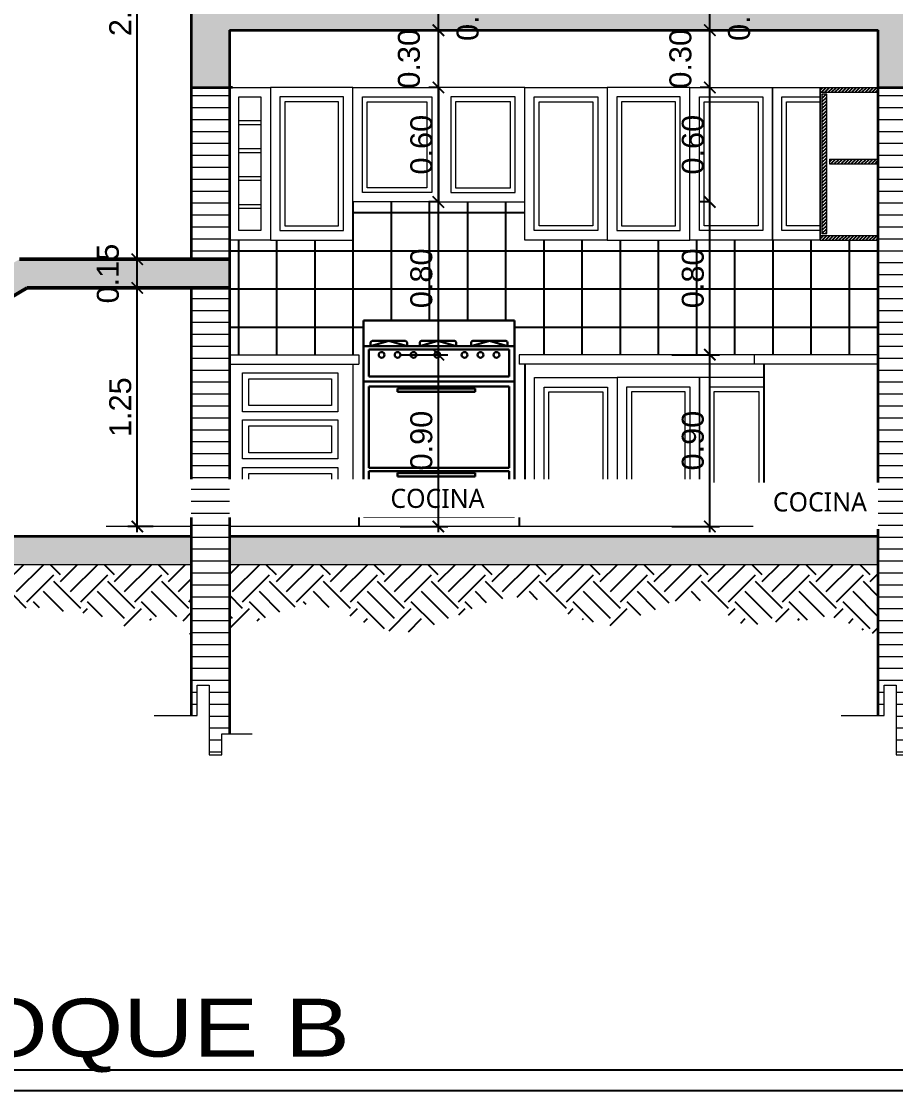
# Model space of a CAD drawing. Header units: feet. Extents: x -417 to 46, y -646 to -218.
# Drawn here: x -84.72 to -80.14, y -593.09 to -587.49 of the extents above; entities that cross this region are included whole.
import ezdxf

# ---------------------------------------------------------------- set-up
doc = ezdxf.new("R2010")
doc.units = ezdxf.units.FT
doc.header["$MEASUREMENT"] = 0
for name, color, linetype, lineweight in [('A-WALL', 4, 'Continuous', 25), ('DIM-COTAS', 1, 'Continuous', 5), ('FURN', 2, 'Continuous', 30), ('MB', 2, 'Continuous', 20), ('muros', 4, 'Continuous', 50), ('Piso', 8, 'Continuous', 9), ('PUERTA', 8, 'Continuous', 9), ('TXT', 2, 'Continuous', 9)]:
    doc.layers.add(name, color=color, linetype=linetype, lineweight=lineweight)
for name, color, linetype in [('DIM', 10, 'Continuous'), ('ESCALERAS', 2, 'Continuous'), ('RELLENO', 8, 'Continuous'), ('textos', 7, 'Continuous'), ('TEXXT', 8, 'Continuous')]:
    doc.layers.add(name, color=color, linetype=linetype)
doc.styles.add('ads', font='trebuc.ttf', dxfattribs={"height": 0.14})
doc.styles.add('DAMIAN', font='arial.ttf', dxfattribs={"height": 0.12})
doc.styles.get("Standard").update_dxf_attribs({"font": 'arial.ttf', "height": 0.115})
doc.dimstyles.new('KEILY', dxfattribs={"dimtxt": 0.115, "dimasz": 0.06, "dimexe": 0.05, "dimexo": 0.2, "dimgap": 0.03, "dimtad": 1, "dimzin": 1, "dimdsep": 46, "dimtxsty": 'Standard', "dimblk": 'ARCHTICK', "dimcen": 2.5, "dimdle": 0.03, "dimclrd": 256, "dimclre": 256, "dimclrt": 7, "dimadec": 0, "dimazin": 0, "dimtfac": 1, "dimtmove": 2, "dimatfit": 3, "dimfxl": 0.2, "dimfxlon": 1, "dimtolj": 1, "dimtzin": 1, "dimarcsym": 0})
pattern_1 = [(50, (-13.97997, -574.69289), (0.14345204, -0.01255043), [0.015, -0.165]), (355, (-13.97997, -574.69289), (-0.02775027, 0.15043843), [0.012, -0.132]), (100.45144, (-13.96802, -574.69393), (0.11570177, 0.137888), [0.01274804, -0.14022842]), (46.1842, (-13.97997, -574.65289), (0.21344827, -0.03310386), [0.0225, -0.2475]), (96.63564, (-13.96219, -574.65565), (0.1869324, 0.1948237), [0.01912207, -0.21034275]), (351.18416, (-13.97997, -574.65289), (0.1869324, 0.1948237), [0.018, -0.198]), (21, (-13.95997, -574.66289), (0.11938141, -0.08052378), [0.015, -0.165]), (326, (-13.95997, -574.66289), (0.04866307, 0.14503), [0.012, -0.132]), (71.45144, (-13.95002, -574.6696), (0.16804448, 0.06450623), [0.01274804, -0.14022842]), (37.5, (-13.97997, -574.69289), (0.00243197, 0.06657877), [0, -0.1304, 0, -0.134, 0, -0.1325]), (7.5, (-13.97997, -574.69289), (0.05261391, 0.07888234), [0, -0.0764, 0, -0.1274, 0, -0.0505]), (327.5, (-14.02457, -574.69289), (0.106764487, -0.004510974), [0, -0.05, 0, -0.156, 0, -0.207]), (317.5, (-14.04457, -574.69289), (0.11663723, 0.020021), [0, -0.065, 0, -0.1036, 0, -0.147])]
pattern_2 = [(45, (94.919792, -355.742235), (-0.00883883476, 0.00883883476), [])]
pattern_3 = [(180, (-13.97997, -574.69289), (-7e-18, -0.0625), [])]

# ---------------------------------------------------------------- blocks, each defined once
blk = doc.blocks.new('A$C22D10A13')
at = {"layer": 'FURN'}
for points in [[(0.5841, 0.6555), (0.5841, 0.6735), (0.1779, 0.6735), (0.1779, 0.6555)], [(0.5841, 0.2124), (0.5841, 0.2305), (0.1779, 0.2305), (0.1779, 0.2124)]]:
    blk.add_hatch(color=8, dxfattribs=at).paths.add_polyline_path(points)
at = {"layer": 'FURN', "color": 8}
for p, q in [((0, 0), (0, 1.03)), ((0.79, 1.03), (0, 1.03)), ((0.79, 0), (0.79, 1.03)), ((0.1312, 0.922), (0.036, 0.895)), ((0.036, 0.895), (0.036, 0.913)), ((0.045, 0.922), (0.2184, 0.922)), ((0.1312, 0.922), (0.2274, 0.895)), ((0.2274, 0.895), (0.2274, 0.913)), ((0.3893, 0.922), (0.2941, 0.895)), ((0.2941, 0.895), (0.2941, 0.913)), ((0.3031, 0.922), (0.4765, 0.922)), ((0.3893, 0.922), (0.4855, 0.895)), ((0.4855, 0.895), (0.4855, 0.913)), ((0.6588, 0.922), (0.5626, 0.895)), ((0.5626, 0.895), (0.5626, 0.913)), ((0.745, 0.922), (0.5716, 0.922)), ((0.6588, 0.922), (0.754, 0.895)), ((0.754, 0.895), (0.754, 0.913)), ((0, 0.895), (0.79, 0.895)), ((0.027, 0.7366), (0.027, 0.877)), ((0.027, 0.877), (0.763, 0.877)), ((0.763, 0.7366), (0.763, 0.877)), ((0.027, 0.7366), (0.763, 0.7366)), ((0, 0.7096), (0.79, 0.7096)), ((0.027, 0.2576), (0.027, 0.6826)), ((0.027, 0.6826), (0.763, 0.6826)), ((0.1779, 0.6735), (0.1779, 0.6555)), ((0.1779, 0.6735), (0.5841, 0.6735)), ((0.5841, 0.6735), (0.5841, 0.6555)), ((0.763, 0.2576), (0.763, 0.6826)), ((0.5841, 0.6555), (0.1779, 0.6555)), ((0.027, 0.2576), (0.763, 0.2576)), ((0.027, 0.045), (0.027, 0.2396)), ((0.027, 0.2396), (0.763, 0.2396)), ((0.1779, 0.2305), (0.1779, 0.2124)), ((0.1779, 0.2305), (0.5841, 0.2305)), ((0.5841, 0.2305), (0.5841, 0.2124)), ((0.763, 0.045), (0.763, 0.2396)), ((0.5841, 0.2124), (0.1779, 0.2124)), ((0.027, 0.045), (0.763, 0.045)), ((0, 0), (0.79, 0))]:
    blk.add_line(p, q, dxfattribs=at)
for centre in [(0.0942, 0.8489), (0.1778, 0.8489), (0.2614, 0.8489), (0.3858, 0.8489), (0.5286, 0.8489), (0.6122, 0.8489), (0.6958, 0.8489)]:
    blk.add_circle(centre, 0.0152, dxfattribs=at)
for centre, start, end in [((0.045, 0.913), 90, 180), ((0.2184, 0.913), 0, 90), ((0.3031, 0.913), 90, 180), ((0.4765, 0.913), 0, 90), ((0.5716, 0.913), 90, 180), ((0.745, 0.913), 0, 90)]:
    blk.add_arc(centre, 0.009, start, end, dxfattribs=at)
blk = doc.blocks.new('_ArchTick')
at = {"layer": 'DIM-COTAS', "color": 0, "const_width": 0.15}
blk.add_lwpolyline([(-0.5, -0.5), (0.5, 0.5)], dxfattribs=at)
blk = doc.blocks.new('*D2838')
at = {"layer": 'Defpoints', "color": 0, "transparency": 16777216}
for p in [(-83.6283, -578.5376, -0.0373), (-72.8847, -578.5376), (-73.14, -590.3376)]:
    blk.add_point(p, dxfattribs=at)
at = {"layer": 'DIM', "lineweight": -2, "transparency": 16777216}
for p, q in [((-73.0847, -578.5376), (-72.8347, -578.5376)), ((-72.8847, -590.3676), (-72.8847, -578.5076)), ((-72.94, -590.3376), (-72.8347, -590.3376))]:
    blk.add_line(p, q, dxfattribs=at)
at = {"layer": 'DIM', "lineweight": -2, "transparency": 16777216, "xscale": 0.06, "yscale": 0.06, "zscale": 0.06}
for p, rotation in [((-72.8847, -578.5376), 90), ((-72.8847, -590.3376), 270)]:
    blk.add_blockref('_ArchTick', p, dxfattribs=dict(at, rotation=rotation))
at = {"layer": 'DIM', "color": 7, "transparency": 16777216, "insert": (-72.9734, -584.4376), "char_height": 0.115, "attachment_point": 5, "rotation": 90}
blk.add_mtext('\\A1;11.80', dxfattribs=at)
blk = doc.blocks.new('*D3098')
at = {"layer": 'Defpoints', "color": 0, "transparency": 16777216}
for p in [(-84.1112, -588.8876), (-83.8283, -588.8876), (-83.8283, -590.1376)]:
    blk.add_point(p, dxfattribs=at)
at = {"layer": 'DIM', "lineweight": -2, "transparency": 16777216}
for p, q in [((-84.0283, -588.8876), (-84.1612, -588.8876)), ((-84.1112, -590.1676), (-84.1112, -588.8576)), ((-84.0283, -590.1376), (-84.1612, -590.1376))]:
    blk.add_line(p, q, dxfattribs=at)
at = {"layer": 'DIM', "lineweight": -2, "transparency": 16777216, "xscale": 0.06, "yscale": 0.06, "zscale": 0.06}
for p, rotation in [((-84.1112, -588.8876), 90), ((-84.1112, -590.1376), 270)]:
    blk.add_blockref('_ArchTick', p, dxfattribs=dict(at, rotation=rotation))
at = {"layer": 'DIM', "color": 7, "transparency": 16777216, "insert": (-84.1999, -589.5126), "char_height": 0.115, "attachment_point": 5, "rotation": 90}
blk.add_mtext('\\A1;1.25', dxfattribs=at)
blk = doc.blocks.new('*D3099')
at = {"layer": 'Defpoints', "color": 0, "transparency": 16777216}
for p in [(-84.1112, -588.7376), (-83.8283, -588.7376, -0.0373), (-83.8283, -588.8876)]:
    blk.add_point(p, dxfattribs=at)
at = {"layer": 'DIM', "lineweight": -2, "transparency": 16777216}
for p, q in [((-84.0271, -588.7376), (-84.1612, -588.7376)), ((-84.1112, -588.9176), (-84.1112, -588.7076)), ((-84.0283, -588.8876), (-84.1612, -588.8876))]:
    blk.add_line(p, q, dxfattribs=at)
at = {"layer": 'DIM', "lineweight": -2, "transparency": 16777216, "xscale": 0.06, "yscale": 0.06, "zscale": 0.06}
for p, rotation in [((-84.1112, -588.7376), 90), ((-84.1112, -588.8876), 270)]:
    blk.add_blockref('_ArchTick', p, dxfattribs=dict(at, rotation=rotation))
at = {"layer": 'DIM', "color": 7, "transparency": 16777216, "insert": (-84.2649, -588.8126), "char_height": 0.115, "attachment_point": 5, "rotation": 90}
blk.add_mtext('\\A1;0.15', dxfattribs=at)
blk = doc.blocks.new('*D3100')
at = {"layer": 'Defpoints', "color": 0, "transparency": 16777216}
for p in [(-84.1112, -586.0876), (-83.8283, -586.0876, -0.0373), (-83.8283, -588.7376, -0.0373)]:
    blk.add_point(p, dxfattribs=at)
at = {"layer": 'DIM', "lineweight": -2, "transparency": 16777216}
for p, q in [((-84.0271, -586.0876), (-84.1612, -586.0876)), ((-84.1112, -588.7676), (-84.1112, -586.0576)), ((-84.0271, -588.7376), (-84.1612, -588.7376))]:
    blk.add_line(p, q, dxfattribs=at)
at = {"layer": 'DIM', "lineweight": -2, "transparency": 16777216, "xscale": 0.06, "yscale": 0.06, "zscale": 0.06}
for p, rotation in [((-84.1112, -586.0876), 90), ((-84.1112, -588.7376), 270)]:
    blk.add_blockref('_ArchTick', p, dxfattribs=dict(at, rotation=rotation))
at = {"layer": 'DIM', "color": 7, "transparency": 16777216, "insert": (-84.1999, -587.4126), "char_height": 0.115, "attachment_point": 5, "rotation": 90}
blk.add_mtext('\\A1;2.65', dxfattribs=at)
blk = doc.blocks.new('*D3105')
at = {"layer": 'Defpoints', "color": 0, "transparency": 16777216}
for p in [(-82.951, -589.2376), (-82.5335, -589.2376), (-82.951, -590.1376)]:
    blk.add_point(p, dxfattribs=at)
at = {"layer": 'DIM', "lineweight": -2, "transparency": 16777216}
for p, q in [((-82.7335, -589.2376), (-82.4835, -589.2376)), ((-82.5335, -590.1676), (-82.5335, -589.2076)), ((-82.7335, -590.1376), (-82.4835, -590.1376))]:
    blk.add_line(p, q, dxfattribs=at)
at = {"layer": 'DIM', "lineweight": -2, "transparency": 16777216, "xscale": 0.06, "yscale": 0.06, "zscale": 0.06}
for p, rotation in [((-82.5335, -589.2376), 90), ((-82.5335, -590.1376), 270)]:
    blk.add_blockref('_ArchTick', p, dxfattribs=dict(at, rotation=rotation))
at = {"layer": 'DIM', "color": 7, "transparency": 16777216, "insert": (-82.6223, -589.6876), "char_height": 0.115, "attachment_point": 5, "rotation": 90}
blk.add_mtext('\\A1;0.90', dxfattribs=at)
blk = doc.blocks.new('*D3106')
at = {"layer": 'Defpoints', "color": 0, "transparency": 16777216}
for p in [(-82.5335, -588.4376), (-82.531, -588.4376, -0.0012), (-82.951, -589.2376)]:
    blk.add_point(p, dxfattribs=at)
at = {"layer": 'DIM', "lineweight": -2, "transparency": 16777216}
for p, q in [((-82.5336, -588.4376), (-82.5835, -588.4376)), ((-82.5335, -589.2676), (-82.5335, -588.4076)), ((-82.7335, -589.2376), (-82.4835, -589.2376))]:
    blk.add_line(p, q, dxfattribs=at)
at = {"layer": 'DIM', "lineweight": -2, "transparency": 16777216, "xscale": 0.06, "yscale": 0.06, "zscale": 0.06}
for p, rotation in [((-82.5335, -588.4376), 90), ((-82.5335, -589.2376), 270)]:
    blk.add_blockref('_ArchTick', p, dxfattribs=dict(at, rotation=rotation))
at = {"layer": 'DIM', "color": 7, "transparency": 16777216, "insert": (-82.6223, -588.8376), "char_height": 0.115, "attachment_point": 5, "rotation": 90}
blk.add_mtext('\\A1;0.80', dxfattribs=at)
blk = doc.blocks.new('*D3107')
at = {"layer": 'Defpoints', "color": 0, "transparency": 16777216}
for p in [(-82.5335, -587.8376, -0.0012), (-82.5335, -587.8376), (-82.531, -588.4376, -0.0012)]:
    blk.add_point(p, dxfattribs=at)
at = {"layer": 'DIM', "lineweight": -2, "transparency": 16777216}
for p, q in [((-82.5336, -587.8376), (-82.5835, -587.8376)), ((-82.5335, -588.4676), (-82.5335, -587.8076)), ((-82.5336, -588.4376), (-82.5835, -588.4376))]:
    blk.add_line(p, q, dxfattribs=at)
at = {"layer": 'DIM', "lineweight": -2, "transparency": 16777216, "xscale": 0.06, "yscale": 0.06, "zscale": 0.06}
for p, rotation in [((-82.5335, -587.8376), 90), ((-82.5335, -588.4376), 270)]:
    blk.add_blockref('_ArchTick', p, dxfattribs=dict(at, rotation=rotation))
at = {"layer": 'DIM', "color": 7, "transparency": 16777216, "insert": (-82.6223, -588.1376), "char_height": 0.115, "attachment_point": 5, "rotation": 90}
blk.add_mtext('\\A1;0.60', dxfattribs=at)
blk = doc.blocks.new('*D3108')
at = {"layer": 'Defpoints', "color": 0, "transparency": 16777216}
for p in [(-82.5335, -587.5376), (-82.5335, -587.5376), (-82.5335, -587.8376, -0.0012)]:
    blk.add_point(p, dxfattribs=at)
at = {"layer": 'DIM', "lineweight": -2, "transparency": 16777216}
for p, q in [((-82.5335, -587.8676), (-82.5335, -587.5076)), ((-82.5335, -587.5376), (-82.5835, -587.5376)), ((-82.5336, -587.8376), (-82.5835, -587.8376))]:
    blk.add_line(p, q, dxfattribs=at)
at = {"layer": 'DIM', "lineweight": -2, "transparency": 16777216, "xscale": 0.06, "yscale": 0.06, "zscale": 0.06}
for p, rotation in [((-82.5335, -587.5376), 90), ((-82.5335, -587.8376), 270)]:
    blk.add_blockref('_ArchTick', p, dxfattribs=dict(at, rotation=rotation))
at = {"layer": 'DIM', "color": 7, "transparency": 16777216, "insert": (-82.6873, -587.6876), "char_height": 0.115, "attachment_point": 5, "rotation": 90}
blk.add_mtext('\\A1;0.30', dxfattribs=at)
blk = doc.blocks.new('*D3109')
at = {"layer": 'Defpoints', "color": 0, "transparency": 16777216}
for p in [(-82.567, -587.3377, 0.0373), (-82.5335, -587.3377), (-82.5335, -587.5376)]:
    blk.add_point(p, dxfattribs=at)
at = {"layer": 'DIM', "lineweight": -2, "transparency": 16777216}
for p, q in [((-82.5335, -587.5676), (-82.5335, -587.3077)), ((-82.5292, -587.3377), (-82.4835, -587.3377)), ((-82.5335, -587.5376), (-82.5835, -587.5376))]:
    blk.add_line(p, q, dxfattribs=at)
at = {"layer": 'DIM', "lineweight": -2, "transparency": 16777216, "xscale": 0.06, "yscale": 0.06, "zscale": 0.06}
for p, rotation in [((-82.5335, -587.3377), 90), ((-82.5335, -587.5376), 270)]:
    blk.add_blockref('_ArchTick', p, dxfattribs=dict(at, rotation=rotation))
at = {"layer": 'DIM', "color": 7, "transparency": 16777216, "insert": (-82.3798, -587.4377), "char_height": 0.115, "attachment_point": 5, "rotation": 90}
blk.add_mtext('\\A1;0.20', dxfattribs=at)
blk = doc.blocks.new('*D2876')
at = {"layer": 'Defpoints', "color": 0, "transparency": 16777216}
for p in [(-81.5285, -589.2376), (-81.111, -589.2376), (-81.5285, -590.1376)]:
    blk.add_point(p, dxfattribs=at)
at = {"layer": 'DIM', "lineweight": -2, "transparency": 16777216}
for p, q in [((-81.311, -589.2376), (-81.061, -589.2376)), ((-81.111, -590.1676), (-81.111, -589.2076)), ((-81.311, -590.1376), (-81.061, -590.1376))]:
    blk.add_line(p, q, dxfattribs=at)
at = {"layer": 'DIM', "lineweight": -2, "transparency": 16777216, "xscale": 0.06, "yscale": 0.06, "zscale": 0.06}
for p, rotation in [((-81.111, -589.2376), 90), ((-81.111, -590.1376), 270)]:
    blk.add_blockref('_ArchTick', p, dxfattribs=dict(at, rotation=rotation))
at = {"layer": 'DIM', "color": 7, "transparency": 16777216, "insert": (-81.1997, -589.6876), "char_height": 0.115, "attachment_point": 5, "rotation": 90}
blk.add_mtext('\\A1;0.90', dxfattribs=at)
blk = doc.blocks.new('*D2877')
at = {"layer": 'Defpoints', "color": 0, "transparency": 16777216}
for p in [(-81.111, -588.4376), (-81.1085, -588.4376, -0.0012), (-81.5285, -589.2376)]:
    blk.add_point(p, dxfattribs=at)
at = {"layer": 'DIM', "lineweight": -2, "transparency": 16777216}
for p, q in [((-81.111, -588.4376), (-81.161, -588.4376)), ((-81.111, -589.2676), (-81.111, -588.4076)), ((-81.311, -589.2376), (-81.061, -589.2376))]:
    blk.add_line(p, q, dxfattribs=at)
at = {"layer": 'DIM', "lineweight": -2, "transparency": 16777216, "xscale": 0.06, "yscale": 0.06, "zscale": 0.06}
for p, rotation in [((-81.111, -588.4376), 90), ((-81.111, -589.2376), 270)]:
    blk.add_blockref('_ArchTick', p, dxfattribs=dict(at, rotation=rotation))
at = {"layer": 'DIM', "color": 7, "transparency": 16777216, "insert": (-81.1997, -588.8376), "char_height": 0.115, "attachment_point": 5, "rotation": 90}
blk.add_mtext('\\A1;0.80', dxfattribs=at)
blk = doc.blocks.new('*D2878')
at = {"layer": 'Defpoints', "color": 0, "transparency": 16777216}
for p in [(-81.111, -587.8376, -0.0012), (-81.111, -587.8376), (-81.1085, -588.4376, -0.0012)]:
    blk.add_point(p, dxfattribs=at)
at = {"layer": 'DIM', "lineweight": -2, "transparency": 16777216}
for p, q in [((-81.111, -587.8376), (-81.161, -587.8376)), ((-81.111, -588.4676), (-81.111, -587.8076)), ((-81.111, -588.4376), (-81.161, -588.4376))]:
    blk.add_line(p, q, dxfattribs=at)
at = {"layer": 'DIM', "lineweight": -2, "transparency": 16777216, "xscale": 0.06, "yscale": 0.06, "zscale": 0.06}
for p, rotation in [((-81.111, -587.8376), 90), ((-81.111, -588.4376), 270)]:
    blk.add_blockref('_ArchTick', p, dxfattribs=dict(at, rotation=rotation))
at = {"layer": 'DIM', "color": 7, "transparency": 16777216, "insert": (-81.1997, -588.1376), "char_height": 0.115, "attachment_point": 5, "rotation": 90}
blk.add_mtext('\\A1;0.60', dxfattribs=at)
blk = doc.blocks.new('*D2879')
at = {"layer": 'Defpoints', "color": 0, "transparency": 16777216}
for p in [(-81.111, -587.5376), (-81.111, -587.5376), (-81.111, -587.8376, -0.0012)]:
    blk.add_point(p, dxfattribs=at)
at = {"layer": 'DIM', "lineweight": -2, "transparency": 16777216}
for p, q in [((-81.111, -587.8676), (-81.111, -587.5076)), ((-81.111, -587.5376), (-81.161, -587.5376)), ((-81.111, -587.8376), (-81.161, -587.8376))]:
    blk.add_line(p, q, dxfattribs=at)
at = {"layer": 'DIM', "lineweight": -2, "transparency": 16777216, "xscale": 0.06, "yscale": 0.06, "zscale": 0.06}
for p, rotation in [((-81.111, -587.5376), 90), ((-81.111, -587.8376), 270)]:
    blk.add_blockref('_ArchTick', p, dxfattribs=dict(at, rotation=rotation))
at = {"layer": 'DIM', "color": 7, "transparency": 16777216, "insert": (-81.2647, -587.6876), "char_height": 0.115, "attachment_point": 5, "rotation": 90}
blk.add_mtext('\\A1;0.30', dxfattribs=at)
blk = doc.blocks.new('*D2880')
at = {"layer": 'Defpoints', "color": 0, "transparency": 16777216}
for p in [(-81.1444, -587.3377, 0.0373), (-81.111, -587.3377), (-81.111, -587.5376)]:
    blk.add_point(p, dxfattribs=at)
at = {"layer": 'DIM', "lineweight": -2, "transparency": 16777216}
for p, q in [((-81.111, -587.5676), (-81.111, -587.3077)), ((-81.1066, -587.3377), (-81.061, -587.3377)), ((-81.111, -587.5376), (-81.161, -587.5376))]:
    blk.add_line(p, q, dxfattribs=at)
at = {"layer": 'DIM', "lineweight": -2, "transparency": 16777216, "xscale": 0.06, "yscale": 0.06, "zscale": 0.06}
for p, rotation in [((-81.111, -587.3377), 90), ((-81.111, -587.5376), 270)]:
    blk.add_blockref('_ArchTick', p, dxfattribs=dict(at, rotation=rotation))
at = {"layer": 'DIM', "color": 7, "transparency": 16777216, "insert": (-80.9572, -587.4377), "char_height": 0.115, "attachment_point": 5, "rotation": 90}
blk.add_mtext('\\A1;0.20', dxfattribs=at)

msp = doc.modelspace()

# ---------------------------------------------------------------- hatches: boundary and pattern name
at = {"layer": 'Piso'}
h = msp.add_hatch(dxfattribs=at)
h.set_pattern_fill('AR-CONC', color=256, scale=0.02)
h.set_pattern_definition(pattern_1)
h.paths.add_polyline_path([(-88.8908, -578.9376), (-83.2289, -578.9376), (-83.2289, -579.1376), (-83.6283, -579.1376), (-83.6283, -579.4376), (-83.8283, -579.4376), (-83.8283, -578.9376), (-83.8278, -578.9376), (-83.8278, -579.1376), (-88.5783, -579.1376), (-88.5783, -579.4376), (-88.6658, -579.3876)])
h.paths.add_polyline_path([(-89.4283, -585.1375), (-89.6283, -585.1375), (-89.628, -584.5876), (-87.2138, -584.5876), (-84.728, -583.1376), (-83.6283, -583.1376), (-83.628, -583.2876), (-84.6875, -583.2876), (-87.1732, -584.7376), (-88.4282, -584.7377), (-88.4282, -585.1272), (-88.6282, -585.1376), (-88.6282, -584.7376), (-89.4283, -584.7376)])
edge = h.paths.add_edge_path()
edge.add_line((-88.7721, -581.7866), (-87.1281, -581.784))
edge.add_line((-87.1281, -581.784), (-87.1281, -581.9376))
edge.add_line((-87.1281, -581.9376), (-88.5783, -581.9376))
edge.add_line((-88.5783, -581.9376), (-88.5783, -582.2377))
edge.add_line((-88.5783, -582.2377), (-88.7783, -582.2377))
edge.add_line((-88.7783, -582.2377), (-88.7783, -581.7876))
edge.add_line((-83.6282, -585.9376), (-83.6282, -586.0876))
edge.add_line((-83.6282, -586.0876), (-84.6876, -586.0876))
edge.add_line((-84.6876, -586.0876), (-87.1733, -587.5376))
edge.add_line((-87.1733, -587.5376), (-88.4283, -587.5377))
edge.add_line((-88.4283, -587.5377), (-88.4283, -587.9376))
edge.add_line((-88.4283, -587.9376), (-88.6283, -587.9376))
edge.add_line((-88.6283, -587.9376), (-88.6283, -587.5376))
edge.add_line((-88.6283, -587.5376), (-88.8283, -587.5378))
edge.add_line((-88.8283, -587.5378), (-88.8282, -587.3876))
edge.add_line((-88.8282, -587.3876), (-87.2139, -587.3876))
edge.add_line((-87.2139, -587.3876), (-84.7282, -585.9376))
edge.add_line((-84.7282, -585.9376), (-83.6283, -585.9376))
h = msp.add_hatch(dxfattribs=at)
h.set_pattern_fill('ANSI31', color=256, scale=0.5, angle=135)
h.set_pattern_definition(pattern_3)
h.paths.add_polyline_path([(-83.8283, -579.4376), (-83.6283, -579.4376), (-83.6283, -581.7877), (-83.8283, -581.7877)])
h.paths.add_polyline_path([(-78.5284, -580.7877), (-78.3282, -580.7877), (-78.3282, -581.7877), (-78.5284, -581.7877)])
h.paths.add_polyline_path([(-78.5284, -583.5377), (-78.3282, -583.5377), (-78.3282, -584.5877), (-78.5284, -584.5877)])
h.paths.add_polyline_path([(-78.5284, -586.3377), (-78.3282, -586.3377), (-78.3282, -587.3876), (-78.5284, -587.3876)])
h.paths.add_polyline_path([(-83.8283, -587.8379), (-83.6282, -587.8379), (-83.6282, -588.7376), (-83.8283, -588.7376)])
h.paths.add_polyline_path([(-83.8283, -586.0876), (-83.6283, -586.0876), (-83.6283, -587.3875), (-83.8283, -587.3875)])
h.paths.add_polyline_path([(-83.8283, -585.0379), (-83.6282, -585.0379), (-83.6282, -585.9376), (-83.8283, -585.9376)])
h.paths.add_polyline_path([(-83.8283, -583.2876), (-83.6283, -583.2876), (-83.6283, -584.5877), (-83.8283, -584.5877)])
h.paths.add_polyline_path([(-83.8283, -582.2379), (-83.628, -582.2379), (-83.628, -583.1376), (-83.8283, -583.1376)])
h = msp.add_hatch(dxfattribs=at)
h.set_pattern_fill('AR-CONC', color=256, scale=0.02)
h.set_pattern_definition(pattern_1)
edge = h.paths.add_edge_path()
edge.add_line((-78.3283, -587.9376), (-78.3283, -587.3876))
edge.add_line((-78.3283, -587.3876), (-83.8283, -587.3881))
edge.add_line((-83.8283, -587.3881), (-83.8281, -587.8378))
edge.add_line((-83.8281, -587.8378), (-83.6298, -587.8376))
edge.add_line((-83.6298, -587.8376), (-83.6298, -587.5376))
edge.add_line((-83.6298, -587.5376), (-80.2283, -587.5376))
edge.add_line((-80.2283, -587.5376), (-80.2335, -587.8376))
edge.add_line((-80.2335, -587.8376), (-80.0283, -587.8376))
edge.add_line((-80.0283, -587.8376), (-80.0283, -587.5376))
edge.add_line((-80.0283, -587.5376), (-78.5283, -587.5376))
edge.add_line((-78.5283, -587.5376), (-78.5283, -587.9376))
edge.add_line((-78.5283, -587.9376), (-78.3286, -587.9376))
h = msp.add_hatch(dxfattribs=at)
h.set_pattern_fill('AR-CONC', color=256, scale=0.02)
h.set_pattern_definition(pattern_1)
h.paths.add_polyline_path([(-86.9783, -591.1376), (-87.0257, -591.1376), (-87.0478, -591.0377), (-87.0718, -591.2291), (-87.093, -591.1376), (-87.1402, -591.1376), (-87.1283, -590.1376), (-84.7283, -588.7376), (-83.6283, -588.7376), (-83.6283, -588.8876), (-84.6878, -588.8876), (-86.9783, -590.2238)])
h = msp.add_hatch(dxfattribs=at)
h.set_pattern_fill('AR-SAND', color=256, scale=0.02, angle=135)
h.set_pattern_definition([(172.5, (-13.979972, -574.692888), (-0.026358542, -0.028140264), [0, -0.0304, 0, -0.034, 0, -0.0325]), (142.5, (-13.97997, -574.69289), (-0.064939595, -0.01488275), [0, -0.0164, 0, -0.0274, 0, -0.0105]), (102.5, (-13.962578, -574.710282), (-0.044120648, 0.043960585), [0, -0.01, 0, -0.036, 0, -0.047]), (92.5, (-13.96258, -574.71028), (-0.054925257, 0.030100843), [0, -0.005, 0, -0.0236, 0, -0.027])])
h.paths.add_polyline_path([(-80.0283, -590.1876), (-80.0283, -590.3376), (-78.5283, -590.3376), (-78.5283, -590.1876)])
h.paths.add_polyline_path([(-83.8283, -590.3376), (-83.8283, -590.1876), (-89.4283, -590.1876), (-89.4283, -590.3376)])
h.paths.add_polyline_path([(-83.6283, -590.1876), (-83.6283, -590.3376), (-80.2283, -590.3376), (-80.2283, -590.1876)])
at = {"layer": 'RELLENO'}
h = msp.add_hatch(dxfattribs=at)
h.set_pattern_fill('ANSI31', color=256, scale=0.1)
h.set_pattern_definition(pattern_2)
h.paths.add_polyline_path([(-80.2283, -587.8376), (-80.5335, -587.8376), (-80.5335, -587.8626), (-80.2283, -587.8626)])
h = msp.add_hatch(dxfattribs=at)
h.set_pattern_fill('ANSI31', color=256, scale=0.1)
h.set_pattern_definition(pattern_2)
h.paths.add_polyline_path([(-80.4985, -587.8726), (-80.5235, -587.8726), (-80.5235, -588.6026), (-80.4985, -588.6026)])
h = msp.add_hatch(dxfattribs=at)
h.set_pattern_fill('ANSI31', color=256, scale=0.1)
h.set_pattern_definition(pattern_2)
h.paths.add_polyline_path([(-80.2335, -588.2126), (-80.4835, -588.2126), (-80.4835, -588.2376), (-80.2335, -588.2376)])
h = msp.add_hatch(dxfattribs=at)
h.set_pattern_fill('NET', color=256, scale=1.6)
h.set_pattern_definition([(0, (-13.97997, -574.69289), (0, 0.2), []), (90, (-13.97997, -574.69289), (-0.2, 1e-17), [])])
h.paths.add_polyline_path([(-83.6283, -589.2376), (-82.925, -589.2376), (-82.925, -589.0576), (-82.135, -589.0576), (-82.135, -589.2376), (-82.111, -589.2376), (-80.2283, -589.2376), (-80.2283, -588.6376), (-82.081, -588.6376), (-82.081, -588.4376), (-82.981, -588.4376), (-82.981, -588.6376), (-83.6283, -588.6376)])
h = msp.add_hatch(dxfattribs=at)
h.set_pattern_fill('ANSI31', color=256, scale=0.1)
h.set_pattern_definition(pattern_2)
h.paths.add_polyline_path([(-80.2335, -588.6126), (-80.5335, -588.6126), (-80.5335, -588.6376), (-80.2335, -588.6376)])
h = msp.add_hatch(dxfattribs=at)
h.set_pattern_fill('EARTH', color=256, scale=0.8, angle=45)
h.set_pattern_definition([(45, (-13.97997, -574.69289), (0, 0.2828427), [0.2, -0.2]), (45, (-14.033, -574.63985), (0, 0.2828427), [0.2, -0.2]), (45, (-14.08604, -574.58682), (0, 0.2828427), [0.2, -0.2]), (135, (-14.08604, -574.55147), (-0.2828427, 3e-17), [0.2, -0.2]), (135, (-14.033, -574.49843), (-0.2828427, 3e-17), [0.2, -0.2]), (135, (-13.97997, -574.4454), (-0.2828427, 3e-17), [0.2, -0.2])])
h.paths.add_polyline_path([(-89.4283, -590.3374), (-89.4283, -590.7761), (-89.3333, -590.694), (-89.2938, -590.6599), (-89.2565, -590.6551), (-89.195, -590.6674), (-89.1438, -590.6848), (-89.0865, -590.7022), (-88.9728, -590.7022), (-88.9246, -590.6899), (-88.8621, -590.6561), (-88.8078, -590.6203), (-88.7536, -590.5927), (-88.7044, -590.5681), (-88.6696, -590.562), (-88.6255, -590.5763), (-88.5805, -590.6009), (-88.5395, -590.6254), (-88.4591, -590.6694), (-88.3833, -590.696), (-88.2255, -590.695), (-88.1497, -590.6541), (-88.0545, -590.5916), (-88.0289, -590.5752), (-87.9815, -590.5691), (-87.8688, -590.5967), (-87.8145, -590.6254), (-87.7766, -590.6449), (-87.7326, -590.6725), (-87.6885, -590.6971), (-87.5871, -590.7134), (-87.5144, -590.6797), (-87.4768, -590.6622), (-87.4014, -590.6336), (-87.3317, -590.6295), (-87.2641, -590.6438), (-87.1975, -590.6674), (-87.1822, -590.6797), (-87.1283, -590.7196), (-87.1283, -590.3376)])
h.paths.add_polyline_path([(-86.9783, -590.3376), (-86.9783, -590.7313), (-86.8581, -590.635), (-86.8074, -590.5944), (-86.7473, -590.5784), (-86.7171, -590.5887), (-86.6669, -590.6144), (-86.645, -590.6344), (-86.6141, -590.6601), (-86.5915, -590.6742), (-86.5568, -590.6858), (-86.5479, -590.6888), (-86.4638, -590.6941), (-86.3685, -590.6658), (-86.3267, -590.6259), (-86.2868, -590.5802), (-86.2578, -590.5609), (-86.225, -590.5442), (-86.1954, -590.5384), (-86.1699, -590.5397), (-86.0739, -590.5912), (-85.9542, -590.6909), (-85.9143, -590.7005), (-85.7598, -590.6658), (-85.6709, -590.579), (-85.6325, -590.5609), (-85.5167, -590.5351), (-85.4256, -590.5149), (-85.2602, -590.5358), (-85.2055, -590.5641), (-85.1701, -590.5854), (-85.1081, -590.6226), (-85.0703, -590.6722), (-84.9686, -590.6716), (-84.8656, -590.6201), (-84.7552, -590.5687), (-84.6413, -590.5616), (-84.5744, -590.5674), (-84.4855, -590.586), (-84.4157, -590.5847), (-84.2889, -590.6111), (-84.231, -590.6503), (-84.1601, -590.6619), (-84.0784, -590.6523), (-84.0559, -590.6349), (-84.0071, -590.6079), (-83.9369, -590.6021), (-83.8771, -590.6188), (-83.8404, -590.6902), (-83.8283, -590.7198), (-83.8283, -590.3376)])
h.paths.add_polyline_path([(-83.6283, -590.3376), (-83.6283, -590.7212), (-83.5142, -590.6433), (-83.4355, -590.6154), (-83.3486, -590.5792), (-83.2513, -590.5492), (-83.1933, -590.542), (-83.1033, -590.5616), (-82.9687, -590.6164), (-82.9221, -590.6402), (-82.8823, -590.6606), (-82.7405, -590.6959), (-82.6225, -590.6794), (-82.4393, -590.607), (-82.3001, -590.5418), (-82.1563, -590.5077), (-82.0507, -590.5067), (-81.9482, -590.547), (-81.8106, -590.6163), (-81.7029, -590.6422), (-81.6201, -590.6598), (-81.56, -590.6339), (-81.4937, -590.6122), (-81.3962, -590.5739), (-81.3413, -590.5511), (-81.3015, -590.5262), (-81.1678, -590.5262), (-81.1119, -590.5355), (-81.0072, -590.607), (-80.9219, -590.6609), (-80.782, -590.6392), (-80.7042, -590.6271), (-80.6286, -590.6278), (-80.5354, -590.6268), (-80.4969, -590.6015), (-80.4522, -590.6164), (-80.4113, -590.6274), (-80.3594, -590.6592), (-80.3218, -590.6767), (-80.2283, -590.7071), (-80.2283, -590.3376)])
h.paths.add_polyline_path([(-80.0283, -590.3376), (-80.0283, -590.6919), (-79.896, -590.5963), (-79.8051, -590.5733), (-79.6913, -590.5274), (-79.6213, -590.4992), (-79.5461, -590.4846), (-79.4573, -590.5055), (-79.3842, -590.5284), (-79.3225, -590.5441), (-79.2699, -590.5534), (-79.131, -590.5889), (-79.0433, -590.6108), (-78.9231, -590.6014), (-78.8615, -590.5909), (-78.8226, -590.5843), (-78.6596, -590.5022), (-78.6334, -590.4907), (-78.577, -590.5095), (-78.5283, -590.5617), (-78.5283, -590.3376)])

# ---------------------------------------------------------------- linework, layer by layer
at = {"layer": 'A-WALL', "lineweight": 35, "extrusion": (8.94772e-16, 2.36783e-12, -1)}
for p, q in [((-83.8283, -586.0876, -0.0373), (-83.8283, -588.7376, -0.0373)), ((-83.6283, -587.5376, -0.0373), (-83.6283, -591.2239, -0.0373)), ((-83.8283, -588.8876, -0.0373), (-83.8283, -591.1277, -0.0373))]:
    msp.add_line(p, q, dxfattribs=at)
at = {"layer": 'A-WALL', "lineweight": 35}
for p, q in [((-83.6283, -587.5376), (-80.2283, -587.5376)), ((-83.8283, -587.8378, -0.0049), (-83.6283, -587.8378, -0.0063)), ((-83.6121, -587.8376), (-83.6283, -587.8376, -0.0014)), ((-80.2283, -587.8376, -0.0244), (-80.0283, -587.8376, -0.0258)), ((-86.9163, -590.1876, -0.0167), (-83.8283, -590.1876, -0.0373)), ((-83.6283, -590.1876), (-80.2283, -590.1876)), ((-82.3756, -590.1876, -0.0014), (-80.2283, -590.1876, -0.0014))]:
    msp.add_line(p, q, dxfattribs=at)
at = {"layer": 'A-WALL', "lineweight": 35, "extrusion": (8.94772e-16, 2.36659e-12, -1)}
msp.add_line((-80.2283, -591.1277, -0.0373), (-80.2283, -587.5376, -0.0373), dxfattribs=at)
at = {"layer": 'ESCALERAS'}
for p, q in [((-82.081, -589.2876, -0.0012), (-82.081, -590.0576, -0.0001)), ((-82.951, -590.0576), (-82.951, -590.1376)), ((-82.111, -590.0576), (-82.111, -590.1376))]:
    msp.add_line(p, q, dxfattribs=at)
at = {"layer": 'ESCALERAS', "color": 3}
for p, q in [((-80.8283, -589.2876, -0.0026), (-80.8283, -590.0576, -0.0015)), ((-80.8783, -590.0576, -0.0014), (-80.8783, -590.1376, -0.0014)), ((-80.8783, -590.0576, -0.0014), (-80.2283, -590.0576, -0.0373))]:
    msp.add_line(p, q, dxfattribs=at)
at = {"layer": 'MB'}
for p, q in [((-80.5335, -587.8376, -0.0012), (-80.2283, -587.8376, -0.0012)), ((-80.5335, -588.6376, -0.0012), (-80.5335, -587.8376, -0.0012)), ((-80.5335, -587.8626, -0.0012), (-80.2283, -587.8626, -0.0012)), ((-80.4835, -588.2126, -0.0012), (-80.2335, -588.2126, -0.0012)), ((-80.4835, -588.2126, -0.0012), (-80.4835, -588.2376, -0.0012)), ((-80.4835, -588.2376, -0.0012), (-80.2335, -588.2376, -0.0012)), ((-80.5335, -588.6126, -0.0012), (-80.2335, -588.6126, -0.0012)), ((-80.5335, -588.6376, -0.0012), (-80.2335, -588.6376, -0.0012)), ((-83.6283, -589.2376), (-82.951, -589.2376)), ((-82.951, -589.2376), (-82.951, -589.2876)), ((-80.8283, -589.2376), (-82.111, -589.2376)), ((-82.111, -589.2376), (-82.111, -589.2876)), ((-83.6283, -589.2876), (-82.951, -589.2876)), ((-82.981, -589.2876), (-82.981, -590.0576)), ((-80.8283, -589.2876), (-82.111, -589.2876)), ((-82.951, -590.0576), (-83.6283, -590.0576)), ((-82.111, -590.0576), (-80.8783, -590.0576, -0.0014)), ((-83.8283, -590.1376), (-86.8306, -590.1376, -0.0001)), ((-80.2283, -590.1376), (-83.6283, -590.1376)), ((-80.8783, -590.1376, -0.0014), (-82.3756, -590.1376, -0.0014)), ((-83.8283, -590.3376), (-86.9783, -590.3376)), ((-80.2283, -590.3376), (-83.6283, -590.3376))]:
    msp.add_line(p, q, dxfattribs=at)
at = {"layer": 'MB', "color": 3}
for p, q in [((-80.2283, -589.2376, -0.0014), (-80.8783, -589.2376, -0.0014)), ((-80.8783, -589.2376, -0.0014), (-80.8783, -589.2876, -0.0014)), ((-80.2283, -589.2876, -0.0014), (-80.8783, -589.2876, -0.0014))]:
    msp.add_line(p, q, dxfattribs=at)
at = {"layer": 'MB', "elevation": -0.0012}
msp.add_lwpolyline([(-80.5235, -588.6026), (-80.4985, -588.6026), (-80.4985, -587.8726), (-80.5235, -587.8726)], close=True, dxfattribs=at)
at = {"layer": 'MB', "elevation": -0.0373}
for points in [[(-84.0234, -591.1277), (-83.7982, -591.1277), (-83.7982, -590.9694), (-83.7349, -590.9694), (-83.7349, -591.3341), (-83.6687, -591.3341), (-83.6687, -591.2239), (-83.5092, -591.2239)], [(-80.4234, -591.1277), (-80.1982, -591.1277), (-80.1982, -590.9694), (-80.1349, -590.9694), (-80.1349, -591.3341), (-80.0687, -591.3341), (-80.0687, -591.2239), (-79.9092, -591.2239)]]:
    msp.add_lwpolyline(points, dxfattribs=at)
at = {"layer": 'muros'}
for p, q in [((-84.7283, -588.7376), (-83.6283, -588.7376)), ((-86.9783, -590.2238), (-84.6878, -588.8876)), ((-84.6878, -588.8876), (-83.6283, -588.8876))]:
    msp.add_line(p, q, dxfattribs=at)
at = {"layer": 'PUERTA'}
for p, q in [((-83.5798, -588.0113, -0.0012), (-83.4635, -588.0113, -0.0012)), ((-83.5798, -588.0313, -0.0012), (-83.4635, -588.0313, -0.0012)), ((-83.5798, -588.1577, -0.0012), (-83.4635, -588.1577, -0.0012)), ((-83.5798, -588.1777, -0.0012), (-83.4635, -588.1777, -0.0012)), ((-83.5798, -588.3041, -0.0012), (-83.4635, -588.3041, -0.0012)), ((-83.5798, -588.3241, -0.0012), (-83.4635, -588.3241, -0.0012)), ((-83.5798, -588.4505, -0.0012), (-83.4635, -588.4505, -0.0012)), ((-83.5798, -588.4705, -0.0012), (-83.4635, -588.4705, -0.0012))]:
    msp.add_line(p, q, dxfattribs=at)
for points, elevation in [([(-83.4135, -588.6376), (-83.6298, -588.6376), (-83.6298, -587.8376), (-83.4135, -587.8376)], -0.0012), ([(-83.4135, -588.6376), (-82.981, -588.6376), (-82.981, -587.8376), (-83.4135, -587.8376)], -0.0012), ([(-82.531, -588.4376), (-82.981, -588.4376), (-82.981, -587.8376), (-82.531, -587.8376)], -0.0012), ([(-82.531, -588.4376), (-82.081, -588.4376), (-82.081, -587.8376), (-82.531, -587.8376)], -0.0012), ([(-81.6485, -588.6376), (-82.081, -588.6376), (-82.081, -587.8376), (-81.6485, -587.8376)], -0.0012), ([(-81.6485, -588.6376), (-81.216, -588.6376), (-81.216, -587.8376), (-81.6485, -587.8376)], -0.0012), ([(-80.7835, -588.6376), (-81.216, -588.6376), (-81.216, -587.8376), (-80.7835, -587.8376)], -0.0012), ([(-80.5335, -588.6376), (-80.7835, -588.6376), (-80.7835, -587.8376), (-80.5335, -587.8376)], -0.0012), ([(-83.4635, -588.5876), (-83.5798, -588.5876), (-83.5798, -587.8876), (-83.4635, -587.8876)], -0.0012), ([(-83.3635, -588.5876), (-83.031, -588.5876), (-83.031, -587.8876), (-83.3635, -587.8876)], -0.0012), ([(-82.5685, -588.3876), (-82.931, -588.3876), (-82.931, -587.8876), (-82.5685, -587.8876)], -0.0012), ([(-82.4685, -588.3876), (-82.131, -588.3876), (-82.131, -587.8876), (-82.4685, -587.8876)], -0.0012), ([(-81.6985, -588.5876), (-82.031, -588.5876), (-82.031, -587.8876), (-81.6985, -587.8876)], -0.0012), ([(-81.5985, -588.5876), (-81.266, -588.5876), (-81.266, -587.8876), (-81.5985, -587.8876)], -0.0012), ([(-80.8335, -588.5876), (-81.166, -588.5876), (-81.166, -587.8876), (-80.8335, -587.8876)], -0.0012), ([(-83.3385, -588.5626), (-83.056, -588.5626), (-83.056, -587.9126), (-83.3385, -587.9126)], -0.0012), ([(-82.5935, -588.3626), (-82.906, -588.3626), (-82.906, -587.9126), (-82.5935, -587.9126)], -0.0012), ([(-82.4435, -588.3626), (-82.156, -588.3626), (-82.156, -587.9126), (-82.4435, -587.9126)], -0.0012), ([(-81.7235, -588.5626), (-82.006, -588.5626), (-82.006, -587.9126), (-81.7235, -587.9126)], -0.0012), ([(-81.5735, -588.5626), (-81.291, -588.5626), (-81.291, -587.9126), (-81.5735, -587.9126)], -0.0012), ([(-80.8585, -588.5626), (-81.141, -588.5626), (-81.141, -587.9126), (-80.8585, -587.9126)], -0.0012), ([(-81.5971, -590.0076), (-82.0296, -590.0076), (-82.0296, -589.3576), (-81.5971, -589.3576)], -0.0001), ([(-81.6471, -589.9576), (-81.9796, -589.9576), (-81.9796, -589.4076), (-81.6471, -589.4076)], -0.0001), ([(-81.5971, -590.0076), (-81.1646, -590.0076), (-81.1646, -589.3576), (-81.5971, -589.3576)], -0.0001), ([(-81.5471, -589.9576), (-81.2146, -589.9576), (-81.2146, -589.4076), (-81.5471, -589.4076)], -0.0001), ([(-81.1646, -590.0076), (-80.8283, -590.0076), (-80.8283, -589.3576), (-81.1646, -589.3576)], -0.0001), ([(-81.1146, -589.9576), (-80.8283, -589.9576), (-80.8283, -589.4076), (-81.1146, -589.4076)], -0.0001), ([(-81.6721, -589.9326), (-81.9546, -589.9326), (-81.9546, -589.4326), (-81.6721, -589.4326)], -0.0001), ([(-81.5221, -589.9326), (-81.2396, -589.9326), (-81.2396, -589.4326), (-81.5221, -589.4326)], -0.0001), ([(-81.0896, -589.9326), (-80.8533, -589.9326), (-80.8533, -589.4326), (-81.0896, -589.4326)], -0.0001)]:
    msp.add_lwpolyline(points, close=True, dxfattribs=dict(at, elevation=elevation))
at = {"layer": 'PUERTA', "elevation": -0.0012}
for points in [[(-80.5335, -588.5876), (-80.7335, -588.5876), (-80.7335, -587.8876), (-80.5335, -587.8876)], [(-80.5335, -588.5626), (-80.7085, -588.5626), (-80.7085, -587.9126), (-80.5335, -587.9126)]]:
    msp.add_lwpolyline(points, dxfattribs=at)
at = {"layer": 'PUERTA'}
for points in [[(-83.5592, -589.3321), (-83.0609, -589.3321), (-83.0609, -589.5362), (-83.5592, -589.5362)], [(-83.5272, -589.3641), (-83.0929, -589.3641), (-83.0929, -589.5042), (-83.5272, -589.5042)], [(-83.5592, -589.5791), (-83.0609, -589.5791), (-83.0609, -589.7832), (-83.5592, -589.7832)], [(-83.5272, -589.6111), (-83.0929, -589.6111), (-83.0929, -589.7512), (-83.5272, -589.7512)], [(-83.5592, -589.8278), (-83.0609, -589.8278), (-83.0609, -590.0319), (-83.5592, -590.0319)], [(-83.5272, -589.8598), (-83.0929, -589.8598), (-83.0929, -589.9999), (-83.5272, -589.9999)]]:
    msp.add_lwpolyline(points, close=True, dxfattribs=at)
at = {"layer": 'TEXXT', "color": 4}
msp.add_line((-89.4015, -592.9836), (-79.2263, -592.9836), dxfattribs=at)
at = {"layer": 'TEXXT', "color": 3}
msp.add_line((-89.4015, -593.0927), (-79.1026, -593.0927), dxfattribs=at)

# ---------------------------------------------------------------- block references
at = {"layer": 'DIM'}
msp.add_blockref('A$C22D10A13', (-82.925, -590.0876), dxfattribs=at)

# ---------------------------------------------------------------- texts
at = {"layer": 'textos', "color": 7, "style": 'DAMIAN', "width": 1.2}
msp.add_text('SECCION A-A`, BLOQUE B', height=0.303465, dxfattribs=at).set_placement((-89.357, -592.9146))

# ---------------------------------------------------------------- dimensions: what is measured, and where the dimension line sits
at = {"layer": 'DIM'}
for base, p1, p2, picture, middle in [((-84.1112, -586.0876), (-83.8283, -588.7376, -0.0373), (-83.8283, -586.0876, -0.0373), '*D3100', (-84.1999, -587.4126)), ((-82.5335, -587.3377), (-82.5335, -587.5376), (-82.567, -587.3377, 0.0373), '*D3109', (-82.3798, -587.4377)), ((-81.111, -587.3377), (-81.111, -587.5376), (-81.1444, -587.3377, 0.0373), '*D2880', (-80.9572, -587.4377)), ((-82.5335, -587.5376), (-82.5335, -587.8376, -0.0012), (-82.5335, -587.5376), '*D3108', (-82.6873, -587.6876)), ((-81.111, -587.5376), (-81.111, -587.8376, -0.0012), (-81.111, -587.5376), '*D2879', (-81.2647, -587.6876)), ((-82.5335, -587.8376), (-82.531, -588.4376, -0.0012), (-82.5335, -587.8376, -0.0012), '*D3107', (-82.6223, -588.1376)), ((-81.111, -587.8376), (-81.1085, -588.4376, -0.0012), (-81.111, -587.8376, -0.0012), '*D2878', (-81.1997, -588.1376)), ((-82.5335, -588.4376), (-82.951, -589.2376), (-82.531, -588.4376, -0.0012), '*D3106', (-82.6223, -588.8376)), ((-81.111, -588.4376), (-81.5285, -589.2376), (-81.1085, -588.4376, -0.0012), '*D2877', (-81.1997, -588.8376)), ((-84.1112, -588.7376), (-83.8283, -588.8876), (-83.8283, -588.7376, -0.0373), '*D3099', (-84.2649, -588.8126))]:
    dim = msp.add_linear_dim(base=base, p1=p1, p2=p2, angle=90, dimstyle='KEILY', dxfattribs=at)
    dim.commit()
    dim.dimension.update_dxf_attribs({"geometry": picture, "text_midpoint": middle})

# ---------------------------------------------------------------- next in the draw order: texts
at = {"layer": 'TXT', "insert": (-79.4886, -590.0009), "char_height": 0.1, "width": 2.688, "attachment_point": 2, "style": 'ads', "bg_fill": 2}
msp.add_mtext('AREA LAVADO', dxfattribs=at)

# ---------------------------------------------------------------- next in the draw order: texts
at = {"layer": 'TXT', "insert": (-80.5342, -589.9587, -0.0287), "char_height": 0.1, "width": 2.688, "attachment_point": 2, "style": 'ads', "bg_fill": 2}
msp.add_mtext('COCINA', dxfattribs=at)

# ---------------------------------------------------------------- next in the draw order: hatches: boundary and pattern name
at = {"layer": 'Piso'}
h = msp.add_hatch(dxfattribs=at)
h.set_pattern_fill('ANSI31', color=256, scale=0.5, angle=135)
h.set_pattern_definition(pattern_3)
h.paths.add_polyline_path([(-80.2282, -587.8376), (-80.2283, -591.1277), (-80.1982, -591.1277), (-80.1982, -590.9694), (-80.1349, -590.9694), (-80.1349, -591.3341), (-80.0687, -591.3341), (-80.0687, -591.2239), (-80.0283, -591.2239), (-80.0282, -587.8376)])

# ---------------------------------------------------------------- next in the draw order: texts
at = {"layer": 'TXT', "insert": (-82.5383, -589.9403, -0.0287), "char_height": 0.1, "width": 2.688, "attachment_point": 2, "style": 'ads', "bg_fill": 2}
msp.add_mtext('COCINA', dxfattribs=at)

# ---------------------------------------------------------------- next in the draw order: hatches: boundary and pattern name
at = {"layer": 'Piso'}
h = msp.add_hatch(dxfattribs=at)
h.set_pattern_fill('ANSI31', color=256, scale=0.5, angle=135)
h.set_pattern_definition(pattern_3)
h.paths.add_polyline_path([(-83.8283, -588.8876), (-83.8283, -591.1277), (-83.7982, -591.1277), (-83.7982, -590.9694), (-83.7349, -590.9694), (-83.7349, -591.3341), (-83.6687, -591.3341), (-83.6687, -591.2239), (-83.6283, -591.2239), (-83.6283, -588.8876)])

# ---------------------------------------------------------------- next in the draw order: dimensions: what is measured, and where the dimension line sits
at = {"layer": 'DIM'}
for base, p1, p2, picture, middle in [((-72.8847, -578.5376), (-73.14, -590.3376), (-83.6283, -578.5376, -0.0373), '*D2838', (-72.9734, -584.4376)), ((-84.1112, -588.8876), (-83.8283, -590.1376), (-83.8283, -588.8876), '*D3098', (-84.1999, -589.5126)), ((-82.5335, -589.2376), (-82.951, -590.1376), (-82.951, -589.2376), '*D3105', (-82.6223, -589.6876)), ((-81.111, -589.2376), (-81.5285, -590.1376), (-81.5285, -589.2376), '*D2876', (-81.1997, -589.6876))]:
    dim = msp.add_linear_dim(base=base, p1=p1, p2=p2, angle=90, dimstyle='KEILY', dxfattribs=at)
    dim.commit()
    dim.dimension.update_dxf_attribs({"geometry": picture, "text_midpoint": middle})

# ---------------------------------------------------------------- next in the draw order: texts
at = {"layer": 'TXT', "insert": (-85.6683, -590.0288), "char_height": 0.1, "width": 2.688, "attachment_point": 2, "style": 'ads', "bg_fill": 2}
msp.add_mtext('ESCALERA', dxfattribs=at)

doc.saveas('drawing.dxf')
